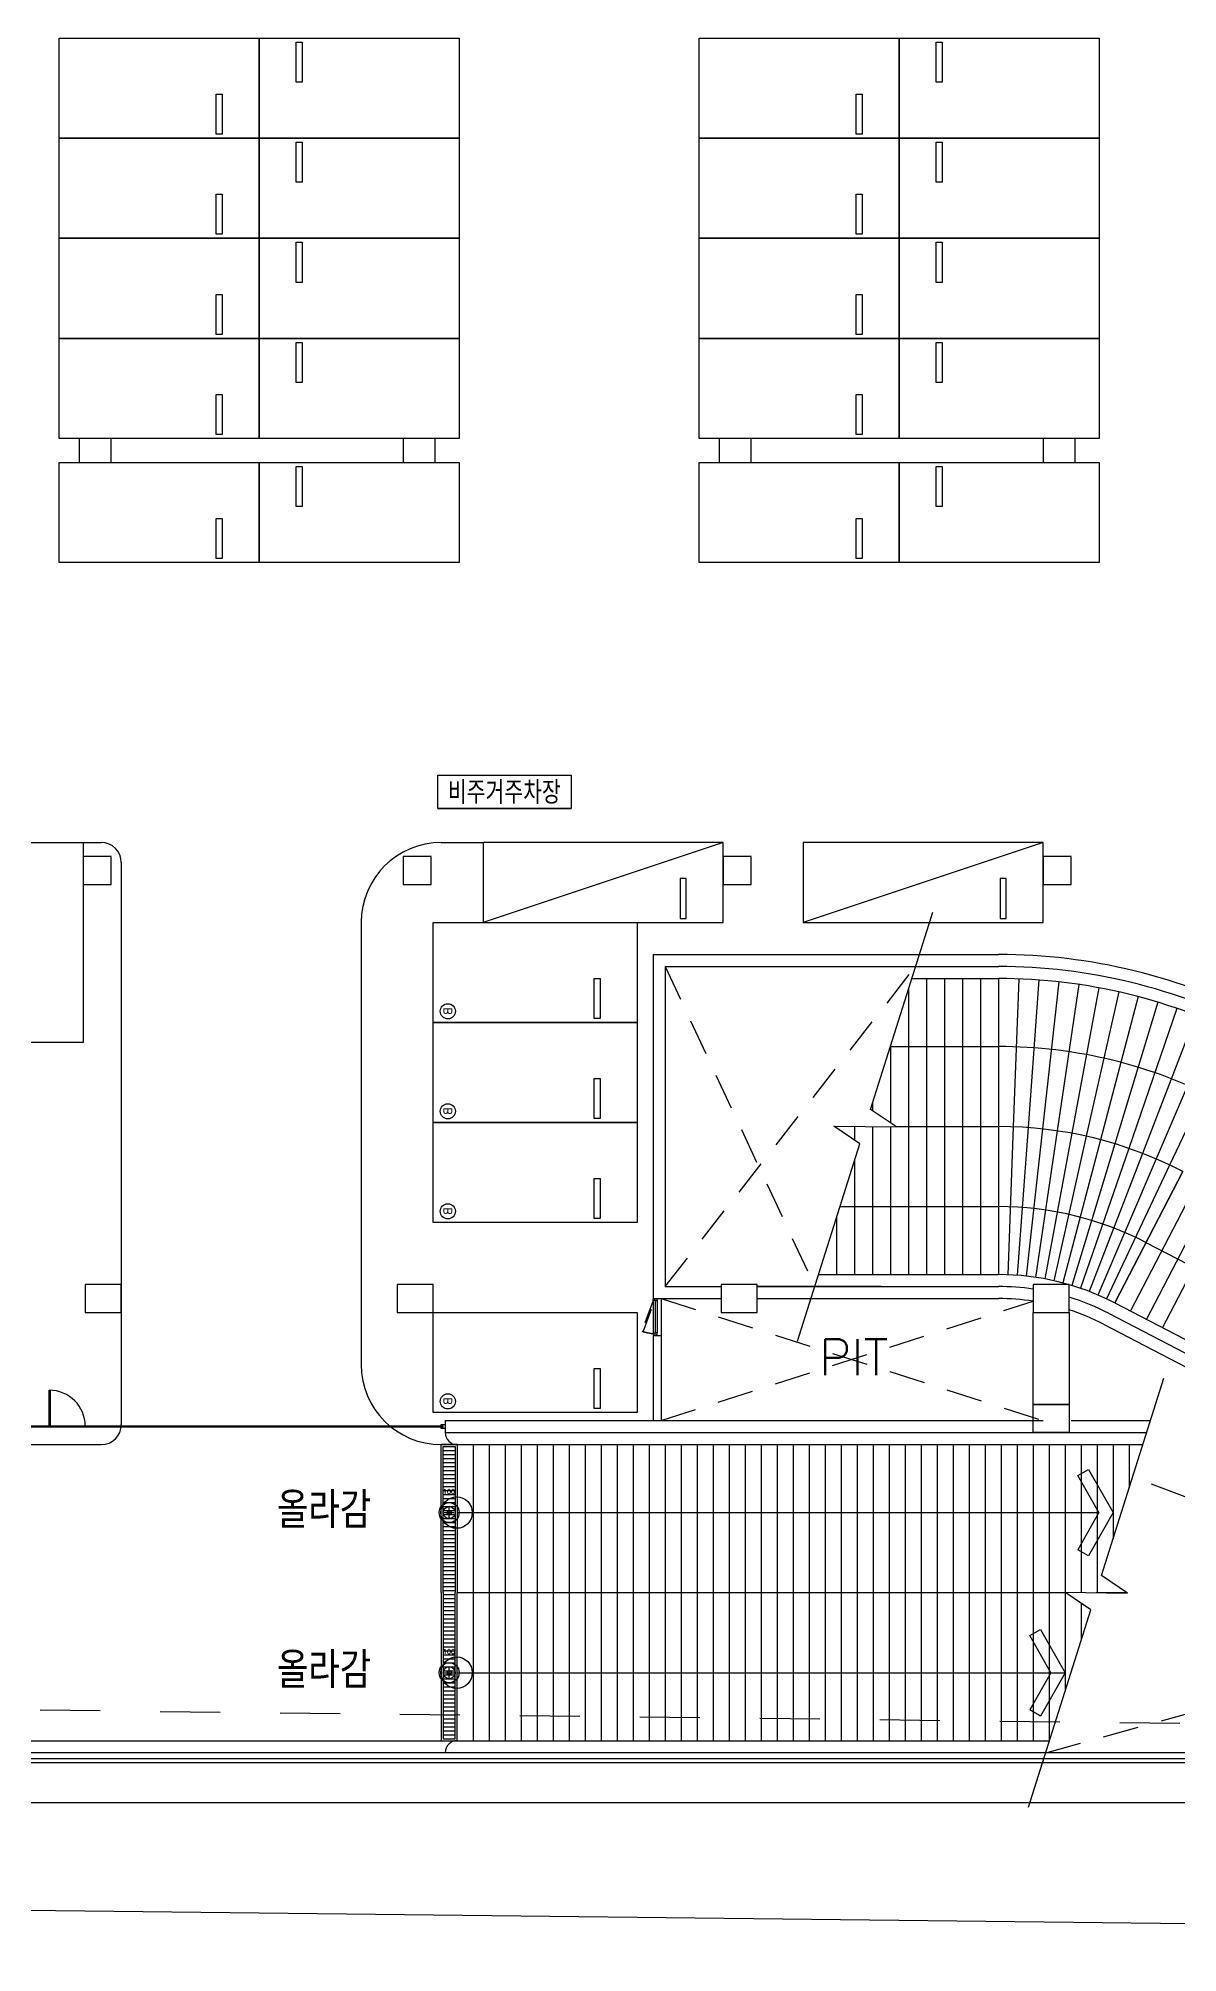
# Model space of a CAD drawing. Header units: millimetres. Extents: x -7614 to 421357, y 85218 to 341757.
# Drawn here: x 226695 to 255186, y 143778 to 191627 of the extents above; entities that cross this region are included whole.
import ezdxf
from ezdxf.enums import TextEntityAlignment as Align

# ---------------------------------------------------------------- set-up
doc = ezdxf.new("R2010")
doc.units = ezdxf.units.MM
doc.header["$LTSCALE"] = 600
doc.header["$MEASUREMENT"] = 0
for name, pattern in [('CONTINOUS', [0]), ('HID', [5, 3, -2]), ('HIDDEN', [2, 1, -1])]:
    doc.linetypes.add(name, pattern=pattern)
for name, color, linetype in [('e-plan', 9, 'CONTINUOUS'), ('e-room-box', 7, 'CONTINUOUS'), ('e-text', 6, 'CONTINUOUS')]:
    doc.layers.add(name, color=color, linetype=linetype)
doc.styles.add('kiahn', font='romans.shx', dxfattribs={"bigfont": 'cadhs.shx'})
doc.styles.add('돋움', font='Dotum.ttf')

msp = doc.modelspace()

# ---------------------------------------------------------------- linework, layer by layer
at = {"layer": 'e-plan'}
for p, q in [((227220, 189127), (227220, 191627)), ((227220, 191627), (232220, 191627)), ((232220, 191627), (232220, 189127)), ((232220, 189127), (232220, 191627)), ((232220, 191627), (237220, 191627)), ((233145, 191527), (233295, 191527)), ((233145, 190527), (233145, 191527)), ((233295, 191527), (233295, 190527)), ((237220, 191627), (237220, 189127)), ((243220, 189127), (243220, 191627)), ((243220, 191627), (248220, 191627)), ((248220, 191627), (248220, 189127)), ((248220, 189127), (248220, 191627)), ((248220, 191627), (253220, 191627)), ((249145, 191527), (249295, 191527)), ((249145, 190527), (249145, 191527)), ((249295, 191527), (249295, 190527)), ((253220, 191627), (253220, 189127)), ((233295, 190527), (233145, 190527)), ((249295, 190527), (249145, 190527)), ((231145, 189227), (231145, 190227)), ((231145, 190227), (231295, 190227)), ((231295, 190227), (231295, 189227)), ((247145, 189227), (247145, 190227)), ((247145, 190227), (247295, 190227)), ((247295, 190227), (247295, 189227)), ((227220, 186627), (227220, 189127)), ((227220, 189127), (232220, 189127)), ((232220, 189127), (227220, 189127)), ((231295, 189227), (231145, 189227)), ((232220, 189127), (232220, 186627)), ((237220, 189127), (232220, 189127)), ((232220, 186627), (232220, 189127)), ((232220, 189127), (237220, 189127)), ((233145, 189027), (233295, 189027)), ((233145, 188027), (233145, 189027)), ((233295, 189027), (233295, 188027)), ((237220, 189127), (237220, 186627)), ((243220, 186627), (243220, 189127)), ((243220, 189127), (248220, 189127)), ((248220, 189127), (243220, 189127)), ((247295, 189227), (247145, 189227)), ((248220, 189127), (248220, 186627)), ((253220, 189127), (248220, 189127)), ((248220, 186627), (248220, 189127)), ((248220, 189127), (253220, 189127)), ((249145, 189027), (249295, 189027)), ((249145, 188027), (249145, 189027)), ((249295, 189027), (249295, 188027)), ((253220, 189127), (253220, 186627)), ((231145, 186727), (231145, 187727)), ((231145, 187727), (231295, 187727)), ((231295, 187727), (231295, 186727)), ((233295, 188027), (233145, 188027)), ((247145, 186727), (247145, 187727)), ((247145, 187727), (247295, 187727)), ((247295, 187727), (247295, 186727)), ((249295, 188027), (249145, 188027)), ((227220, 184127), (227220, 186627)), ((227220, 186627), (232220, 186627)), ((232220, 186627), (227220, 186627)), ((231295, 186727), (231145, 186727)), ((232220, 186627), (232220, 184127)), ((237220, 186627), (232220, 186627)), ((232220, 184127), (232220, 186627)), ((232220, 186627), (237220, 186627)), ((237220, 186627), (237220, 184127)), ((243220, 184127), (243220, 186627)), ((243220, 186627), (248220, 186627)), ((248220, 186627), (243220, 186627)), ((247295, 186727), (247145, 186727)), ((248220, 186627), (248220, 184127)), ((253220, 186627), (248220, 186627)), ((248220, 184127), (248220, 186627)), ((248220, 186627), (253220, 186627)), ((253220, 186627), (253220, 184127)), ((233145, 186527), (233295, 186527)), ((233145, 185527), (233145, 186527)), ((233295, 186527), (233295, 185527)), ((249145, 186527), (249295, 186527)), ((249145, 185527), (249145, 186527)), ((249295, 186527), (249295, 185527)), ((231145, 184227), (231145, 185227)), ((231145, 185227), (231295, 185227)), ((231295, 185227), (231295, 184227)), ((233295, 185527), (233145, 185527)), ((247145, 184227), (247145, 185227)), ((247145, 185227), (247295, 185227)), ((247295, 185227), (247295, 184227)), ((249295, 185527), (249145, 185527)), ((231295, 184227), (231145, 184227)), ((247295, 184227), (247145, 184227)), ((232220, 184127), (227220, 184127)), ((227220, 181627), (227220, 184127)), ((227220, 184127), (232220, 184127)), ((232220, 184127), (232220, 181627)), ((237220, 184127), (232220, 184127)), ((232220, 181627), (232220, 184127)), ((232220, 184127), (237220, 184127)), ((233145, 184027), (233295, 184027)), ((233145, 183027), (233145, 184027)), ((233295, 184027), (233295, 183027)), ((237220, 184127), (237220, 181627)), ((248220, 184127), (243220, 184127)), ((243220, 181627), (243220, 184127)), ((243220, 184127), (248220, 184127)), ((248220, 184127), (248220, 181627)), ((253220, 184127), (248220, 184127)), ((248220, 181627), (248220, 184127)), ((248220, 184127), (253220, 184127)), ((249145, 184027), (249295, 184027)), ((249145, 183027), (249145, 184027)), ((249295, 184027), (249295, 183027)), ((253220, 184127), (253220, 181627)), ((233295, 183027), (233145, 183027)), ((249295, 183027), (249145, 183027)), ((231145, 181727), (231145, 182727)), ((231145, 182727), (231295, 182727)), ((231295, 182727), (231295, 181727)), ((247145, 181727), (247145, 182727)), ((247145, 182727), (247295, 182727)), ((247295, 182727), (247295, 181727)), ((232220, 181627), (227220, 181627)), ((231295, 181727), (231145, 181727)), ((237220, 181627), (232220, 181627)), ((248220, 181627), (243220, 181627)), ((247295, 181727), (247145, 181727)), ((253220, 181627), (248220, 181627)), ((227220, 178527), (227220, 181027)), ((227220, 181027), (232220, 181027)), ((232220, 181027), (232220, 178527)), ((232220, 178527), (232220, 181027)), ((232220, 181027), (237220, 181027)), ((233145, 180927), (233295, 180927)), ((233145, 179927), (233145, 180927)), ((233295, 180927), (233295, 179927)), ((237220, 181027), (237220, 178527)), ((243220, 178527), (243220, 181027)), ((243220, 181027), (248220, 181027)), ((248220, 181027), (248220, 178527)), ((248220, 178527), (248220, 181027)), ((248220, 181027), (253220, 181027)), ((249145, 180927), (249295, 180927)), ((249145, 179927), (249145, 180927)), ((249295, 180927), (249295, 179927)), ((253220, 181027), (253220, 178527)), ((233295, 179927), (233145, 179927)), ((249295, 179927), (249145, 179927)), ((231145, 178627), (231145, 179627)), ((231145, 179627), (231295, 179627)), ((231295, 179627), (231295, 178627)), ((247145, 178627), (247145, 179627)), ((247145, 179627), (247295, 179627)), ((247295, 179627), (247295, 178627)), ((232220, 178527), (227220, 178527)), ((231295, 178627), (231145, 178627)), ((237220, 178527), (232220, 178527)), ((248220, 178527), (243220, 178527)), ((247295, 178627), (247145, 178627)), ((253220, 178527), (248220, 178527)), ((225320, 171527), (227820, 171527)), ((227820, 171527), (228270, 171527)), ((227820, 171527), (227820, 166527)), ((236770, 171527), (237820, 171527)), ((243820, 171527), (237820, 169527)), ((243820, 171527), (237820, 171527)), ((237820, 171527), (237820, 169527)), ((243820, 169527), (243820, 171527)), ((251820, 171527), (245820, 169527)), ((251820, 171527), (245820, 171527)), ((245820, 171527), (245820, 169527)), ((251820, 169527), (251820, 171527)), ((228520, 171177), (227820, 171177)), ((227820, 171177), (227820, 170477)), ((228520, 170477), (228520, 171177)), ((228770, 171027), (228770, 156977)), ((236520, 171177), (235820, 171177)), ((235820, 171177), (235820, 170477)), ((236520, 170477), (236520, 171177)), ((244520, 171177), (243820, 171177)), ((243820, 171177), (243820, 170477)), ((244520, 170477), (244520, 171177)), ((252520, 171177), (251820, 171177)), ((251820, 171177), (251820, 170477)), ((252520, 170477), (252520, 171177)), ((227820, 170477), (228520, 170477)), ((235820, 170477), (236520, 170477)), ((242895, 170627), (242745, 170627)), ((242745, 170627), (242745, 169627)), ((242895, 169627), (242895, 170627)), ((243820, 170477), (244520, 170477)), ((250895, 170627), (250745, 170627)), ((250745, 170627), (250745, 169627)), ((250895, 169627), (250895, 170627)), ((251820, 170477), (252520, 170477)), ((234770, 169527), (234770, 158477)), ((236570, 167027), (236570, 169527)), ((236570, 169527), (241670, 169527)), ((237820, 169527), (243820, 169527)), ((241670, 169527), (241670, 167027)), ((242745, 169627), (242895, 169627)), ((245820, 169527), (251820, 169527)), ((247506, 164856), (249060, 169787)), ((250745, 169627), (250895, 169627)), ((242070, 168727), (250705, 168727)), ((242070, 168727), (242070, 160127)), ((240595, 167127), (240595, 168127)), ((240595, 168127), (240745, 168127)), ((240745, 168127), (240745, 167127)), ((242370, 168427), (250705, 168427)), ((242370, 168427), (242370, 160427)), ((248536, 168127), (250705, 168127)), ((241670, 167027), (236570, 167027)), ((236570, 164527), (236570, 167027)), ((236570, 167027), (241670, 167027)), ((240745, 167127), (240595, 167127)), ((241670, 167027), (241670, 164527)), ((227820, 166527), (225320, 166527)), ((248001, 166427), (250705, 166427)), ((240595, 164627), (240595, 165627)), ((240595, 165627), (240745, 165627)), ((240745, 165627), (240745, 164627)), ((240745, 164627), (240595, 164627)), ((248153, 164416), (247506, 164856)), ((236570, 162027), (236570, 164527)), ((236570, 164527), (241670, 164527)), ((241670, 164527), (236570, 164527)), ((241670, 164527), (241670, 162027)), ((247235, 163998), (246587, 164438)), ((246587, 164438), (248153, 164416)), ((245681, 159066), (247235, 163998)), ((240595, 162127), (240595, 163127)), ((240595, 163127), (240745, 163127)), ((240745, 163127), (240745, 162127)), ((246740, 162427), (250705, 162427)), ((241670, 162027), (236570, 162027)), ((240745, 162127), (240595, 162127)), ((254392, 161527), (272494, 152127)), ((228770, 160477), (227870, 160477)), ((227870, 160477), (227870, 159777)), ((228770, 159777), (228770, 160477)), ((236570, 160477), (235670, 160477)), ((235670, 160477), (235670, 159777)), ((236570, 159777), (236570, 160477)), ((242370, 160427), (243770, 160427)), ((244670, 160477), (243770, 160477)), ((243770, 160477), (243770, 159777)), ((244670, 159777), (244670, 160477)), ((244670, 160427), (250705, 160427)), ((247770, 160427), (244670, 160427)), ((246204, 160727), (250705, 160727)), ((252470, 160477), (251570, 160477)), ((251570, 160477), (251570, 159777)), ((252470, 159777), (252470, 160477)), ((242070, 160127), (243770, 160127)), ((242070, 160117), (242170, 160117)), ((242070, 160082), (242070, 160117)), ((242070, 160082), (242070, 159252)), ((242120, 160082), (242070, 160082)), ((242120, 160067), (242120, 160082)), ((242120, 160067), (242120, 159267)), ((242170, 160067), (242120, 160067)), ((242170, 160117), (242170, 160082)), ((242170, 160082), (242170, 160067)), ((242170, 160067), (242170, 159267)), ((242270, 160127), (242270, 159207)), ((242270, 160127), (242270, 159207)), ((242270, 160127), (242270, 160127)), ((244670, 160127), (250712, 160127)), ((253609, 160018), (271711, 150618)), ((227870, 159777), (228770, 159777)), ((235670, 159777), (236570, 159777)), ((236570, 157277), (236570, 159777)), ((236570, 159777), (241670, 159777)), ((241670, 159777), (241670, 157277)), ((243770, 159777), (244670, 159777)), ((251570, 159777), (252470, 159777)), ((251570, 159777), (252470, 159777)), ((251570, 157477), (251570, 159777)), ((252470, 159777), (252470, 157477)), ((253332, 159485), (257320, 157414)), ((253470, 159752), (257851, 157477)), ((242120, 159252), (242070, 159252)), ((242070, 159252), (242070, 159217)), ((242070, 159217), (242170, 159217)), ((242070, 159207), (242070, 157077)), ((242070, 159207), (242270, 159207)), ((242170, 159267), (242120, 159267)), ((242120, 159267), (242120, 159252)), ((242170, 159252), (242170, 159267)), ((242170, 159217), (242170, 159252)), ((242270, 159207), (242270, 157077)), ((240595, 157377), (240595, 158377)), ((240595, 158377), (240745, 158377)), ((240745, 158377), (240745, 157377)), ((253281, 153206), (254835, 158137)), ((226970, 156937), (226970, 157837)), ((226970, 157837), (226990, 157837)), ((226990, 157837), (226990, 156937)), ((252470, 157477), (251570, 157477)), ((241670, 157277), (236570, 157277)), ((236770, 156942), (236770, 156977)), ((236770, 156977), (236870, 156977)), ((236870, 157077), (236870, 156777)), ((236870, 157077), (251820, 157077)), ((236870, 156977), (236870, 156877)), ((240745, 157377), (240595, 157377)), ((252520, 157077), (254500, 157077)), ((219670, 156477), (228270, 156477)), ((236820, 156937), (226170, 156937)), ((236820, 156917), (226170, 156917)), ((226990, 156937), (226970, 156937)), ((236820, 156942), (236770, 156942)), ((236770, 156912), (236820, 156912)), ((236770, 156877), (236770, 156912)), ((236870, 156877), (236770, 156877)), ((237170, 156477), (236770, 156477)), ((236770, 152777), (236770, 156477)), ((236770, 156477), (237170, 156477)), ((236820, 156912), (236820, 156942)), ((236870, 156777), (254406, 156777)), ((237120, 156477), (254311, 156477)), ((237170, 156477), (237170, 152777)), ((236820, 152777), (236820, 156427)), ((236820, 156427), (237120, 156427)), ((236820, 156327), (237120, 156327)), ((236820, 156227), (237120, 156227)), ((236820, 156127), (237120, 156127)), ((236820, 156027), (237120, 156027)), ((237120, 156427), (237120, 152777)), ((236820, 155927), (237120, 155927)), ((236820, 155827), (237120, 155827)), ((236820, 155727), (237120, 155727)), ((236820, 155627), (237120, 155627)), ((236820, 155527), (237120, 155527)), ((252684, 155706), (252952, 155859)), ((253215, 154777), (252685, 155704)), ((252952, 155859), (253570, 154777)), ((236820, 155427), (237120, 155427)), ((236820, 155327), (237120, 155327)), ((236820, 155227), (237120, 155227)), ((236820, 155127), (237120, 155127)), ((236820, 155027), (237120, 155027)), ((236820, 154927), (237120, 154927)), ((236820, 154827), (237120, 154827)), ((236820, 154727), (237120, 154727)), ((236820, 154627), (237120, 154627)), ((237170, 154777), (253215, 154777)), ((253215, 154777), (252685, 153849)), ((253570, 154777), (252952, 153694)), ((236820, 154527), (237120, 154527)), ((236820, 154427), (237120, 154427)), ((236820, 154327), (237120, 154327)), ((236820, 154227), (237120, 154227)), ((236820, 154127), (237120, 154127)), ((236820, 154027), (237120, 154027)), ((236820, 153927), (237120, 153927)), ((236820, 153827), (237120, 153827)), ((236820, 153727), (237120, 153727)), ((236820, 153627), (237120, 153627)), ((252952, 153694), (252684, 153847)), ((236820, 153527), (237120, 153527)), ((236820, 153427), (237120, 153427)), ((236820, 153327), (237120, 153327)), ((236820, 153227), (237120, 153227)), ((236820, 153127), (237120, 153127)), ((253928, 152766), (253281, 153206)), ((236770, 152777), (236770, 149077)), ((236820, 153027), (237120, 153027)), ((236820, 152927), (237120, 152927)), ((236820, 152827), (237120, 152827)), ((236820, 152777), (236820, 149127)), ((236820, 152727), (237120, 152727)), ((237120, 149127), (237120, 152777)), ((237170, 149077), (237170, 152777)), ((253010, 152348), (252362, 152788)), ((252362, 152788), (253928, 152766)), ((236820, 152627), (237120, 152627)), ((236820, 152527), (237120, 152527)), ((236820, 152427), (237120, 152427)), ((236820, 152327), (237120, 152327)), ((236820, 152227), (237120, 152227)), ((251456, 147416), (253010, 152348)), ((236820, 152127), (237120, 152127)), ((236820, 152027), (237120, 152027)), ((236820, 151927), (237120, 151927)), ((236820, 151827), (237120, 151827)), ((236820, 151727), (237120, 151727)), ((251484, 151706), (251752, 151859)), ((252015, 150777), (251485, 151704)), ((251752, 151859), (252370, 150777)), ((236820, 151627), (237120, 151627)), ((236820, 151527), (237120, 151527)), ((236820, 151427), (237120, 151427)), ((236820, 151327), (237120, 151327)), ((236820, 151227), (237120, 151227)), ((236820, 151127), (237120, 151127)), ((236820, 151027), (237120, 151027)), ((236820, 150927), (237120, 150927)), ((236820, 150827), (237120, 150827)), ((236820, 150727), (237120, 150727)), ((237170, 150777), (252370, 150777)), ((252015, 150777), (251485, 149849)), ((252370, 150777), (251752, 149694)), ((236820, 150627), (237120, 150627)), ((236820, 150527), (237120, 150527)), ((236820, 150427), (237120, 150427)), ((236820, 150327), (237120, 150327)), ((236820, 150227), (237120, 150227)), ((236820, 150127), (237120, 150127)), ((236820, 150027), (237120, 150027)), ((236820, 149927), (237120, 149927)), ((236820, 149827), (237120, 149827)), ((251752, 149694), (251484, 149847)), ((236820, 149727), (237120, 149727)), ((236820, 149627), (237120, 149627)), ((236820, 149527), (237120, 149527)), ((236820, 149427), (237120, 149427)), ((236820, 149327), (237120, 149327)), ((219670, 149077), (237170, 149077)), ((236770, 149077), (237170, 149077)), ((236820, 149227), (237120, 149227)), ((236820, 149127), (237120, 149127)), ((237170, 149077), (251979, 149077)), ((323970, 148527), (193770, 148527)), ((272511, 148777), (195770, 148777)), ((272511, 148627), (195770, 148627)), ((236870, 148777), (236870, 148777)), ((322970, 147527), (192770, 147527)), ((203947, 145100), (318414, 143778))]:
    msp.add_line(p, q, dxfattribs=at)
at = {"layer": 'e-plan', "ltscale": 0.5}
for p, q in [((228520, 181627), (227720, 181627)), ((227720, 181627), (227720, 181027)), ((228520, 181027), (228520, 181627)), ((236620, 181627), (235820, 181627)), ((235820, 181627), (235820, 181027)), ((236620, 181027), (236620, 181627)), ((244520, 181627), (243720, 181627)), ((243720, 181627), (243720, 181027)), ((244520, 181027), (244520, 181627)), ((252620, 181627), (251820, 181627)), ((251820, 181627), (251820, 181027)), ((252620, 181027), (252620, 181627)), ((227720, 181027), (228520, 181027)), ((235820, 181027), (236620, 181027)), ((243720, 181027), (244520, 181027)), ((251820, 181027), (252620, 181027)), ((251570, 157477), (252470, 157477)), ((251570, 156777), (251570, 157477)), ((252470, 157477), (252470, 156777)), ((252470, 156777), (251570, 156777))]:
    msp.add_line(p, q, dxfattribs=at)
at = {"layer": 'e-plan', "linetype": 'HID', "ltscale": 0.5}
for p, q in [((242370, 160427), (248631, 168427)), ((242370, 168427), (246110, 160427)), ((242270, 160127), (251820, 157077)), ((242270, 157077), (251570, 160061)), ((272201, 148777), (254058, 155672)), ((251885, 148777), (266313, 152745))]:
    msp.add_line(p, q, dxfattribs=at)
at = {"layer": 'e-plan', "linetype": 'Continuous'}
for p, q in [((248905, 168127), (248905, 164427)), ((249355, 168127), (249355, 164427)), ((249805, 168127), (249805, 164427)), ((250255, 168127), (250255, 164427)), ((250705, 168127), (250705, 164427)), ((251210, 168117), (251074, 164420)), ((251714, 168090), (251442, 164400)), ((252216, 168043), (251808, 164366)), ((252717, 167978), (252174, 164318)), ((248455, 167870), (248455, 164427)), ((253215, 167895), (252537, 164258)), ((253709, 167793), (252898, 164183)), ((254199, 167674), (253256, 164096)), ((254685, 167536), (253610, 163996)), ((255165, 167381), (253961, 163882)), ((255639, 167208), (254307, 163756)), ((256106, 167017), (254648, 163617)), ((256567, 166810), (254984, 163465)), ((248005, 166442), (248005, 164516)), ((247555, 165014), (247555, 164822)), ((247105, 164430), (247105, 164086)), ((247555, 164424), (247555, 160727)), ((248005, 164418), (248005, 160727)), ((248137, 164427), (250705, 164427)), ((248455, 164427), (248455, 160727)), ((248905, 164427), (248905, 160727)), ((249355, 164427), (249355, 160727)), ((249805, 164427), (249805, 160727)), ((250255, 164427), (250255, 160727)), ((250705, 164427), (250705, 160727)), ((251074, 164420), (250937, 160722)), ((251442, 164400), (251169, 160710)), ((251808, 164366), (251400, 160688)), ((252174, 164318), (251630, 160658)), ((252537, 164258), (251859, 160620)), ((252898, 164183), (252087, 160573)), ((253256, 164096), (252312, 160518)), ((253610, 163996), (252535, 160455)), ((253961, 163882), (252756, 160384)), ((254307, 163756), (252974, 160304)), ((247105, 163586), (247105, 160727)), ((254648, 163617), (253189, 160216)), ((254984, 163465), (253401, 160121)), ((253609, 160018), (255314, 163302)), ((255314, 163302), (253609, 160018)), ((254008, 159810), (255713, 163094)), ((254407, 159603), (256113, 162887)), ((254807, 159396), (256512, 162679)), ((246655, 162158), (246655, 160727)), ((246205, 160730), (246205, 160727)), ((237570, 156477), (237570, 149077)), ((237970, 156477), (237970, 149077)), ((238370, 156477), (238370, 149077)), ((238770, 156477), (238770, 149077)), ((239170, 156477), (239170, 149077)), ((239570, 156477), (239570, 149077)), ((239970, 156477), (239970, 149077)), ((240370, 156477), (240370, 149077)), ((240770, 156477), (240770, 149077)), ((241170, 156477), (241170, 149077)), ((241570, 156477), (241570, 149077)), ((241970, 156477), (241970, 149077)), ((242370, 156477), (242370, 149077)), ((242770, 156477), (242770, 149077)), ((243170, 156477), (243170, 149077)), ((243570, 156477), (243570, 149077)), ((243970, 156477), (243970, 149077)), ((244370, 156477), (244370, 149077)), ((244770, 156477), (244770, 149077)), ((245170, 156477), (245170, 149077)), ((245570, 156477), (245570, 149077)), ((245970, 156477), (245970, 149077)), ((246370, 156477), (246370, 149077)), ((246770, 156477), (246770, 149077)), ((247170, 156477), (247170, 149077)), ((247570, 156477), (247570, 149077)), ((247970, 156477), (247970, 149077)), ((248370, 156477), (248370, 149077)), ((248770, 156477), (248770, 149077)), ((249170, 156477), (249170, 149077)), ((249570, 156477), (249570, 149077)), ((249970, 156477), (249970, 149077)), ((250370, 156477), (250370, 149077)), ((250770, 156477), (250770, 149077)), ((251170, 156477), (251170, 149077)), ((251570, 156477), (251570, 149077)), ((251970, 156477), (251970, 149077)), ((252370, 156477), (252370, 150317)), ((252770, 156477), (252770, 152782)), ((253170, 156477), (253170, 152776)), ((253570, 156477), (253570, 154125)), ((253970, 156477), (253970, 155395)), ((237170, 152777), (252378, 152777)), ((253145, 152777), (253912, 152777)), ((252770, 152510), (252770, 151587))]:
    msp.add_line(p, q, dxfattribs=at)
at = {"layer": 'e-plan', "linetype": 'HIDDEN'}
for p, q in [((242070, 160082), (241785, 159313)), ((241823, 159300), (242108, 160067)), ((242108, 160067), (242070, 160082)), ((241785, 159313), (241823, 159300))]:
    msp.add_line(p, q, dxfattribs=at)
at = {"layer": 'e-plan', "linetype": 'CONTINOUS'}
for p, q in [((236845, 154777), (237095, 154777)), ((236970, 154652), (236970, 154902)), ((236845, 150777), (237095, 150777)), ((236970, 150652), (236970, 150902))]:
    msp.add_line(p, q, dxfattribs=at)
at = {"layer": 'e-plan', "linetype": 'HIDDEN', "ltscale": 2.5}
msp.add_line((261238, 149439), (204005, 150099), dxfattribs=at)
at = {"layer": 'e-plan', "linetype": 'ByBlock'}
for points in [[(236920, 154810), (236920, 154827), (236937, 154827)], [(236937, 154727), (236920, 154727), (236920, 154744)], [(237004, 154827), (237020, 154827), (237020, 154810)], [(237020, 154744), (237020, 154727), (237004, 154727)], [(236920, 150810), (236920, 150827), (236937, 150827)], [(236937, 150727), (236920, 150727), (236920, 150744)], [(237004, 150827), (237020, 150827), (237020, 150810)], [(237020, 150744), (237020, 150727), (237004, 150727)]]:
    msp.add_lwpolyline(points, dxfattribs=at)
at = {"layer": 'e-plan'}
for centre, radius in [((236936, 167308), 189), ((236936, 164808), 189), ((236936, 162308), 189), ((236936, 157558), 189), ((237155, 154777), 392), ((237155, 150777), 392)]:
    msp.add_circle(centre, radius, dxfattribs=at)
at = {"layer": 'e-plan', "linetype": 'ByBlock'}
for centre, radius in [((236970, 154777), 250), ((236970, 154777), 150), ((236970, 150777), 250), ((236970, 150777), 150)]:
    msp.add_circle(centre, radius, dxfattribs=at)
at = {"layer": 'e-plan', "linetype": 'Continuous'}
for centre in [(236970, 154777), (236970, 150777)]:
    msp.add_circle(centre, 50, dxfattribs=at)
at = {"layer": 'e-plan'}
for centre, radius, start, end in [((228270, 171027), 500, 0, 90), ((236770, 169527), 2000, 90, 180), ((250705, 154427), 14300, 62.5589, 90), ((250705, 154427), 14000, 62.5589, 90), ((250705, 154427), 13700, 62.5589, 90), ((250705, 154427), 12000, 62.5589, 90), ((250705, 154427), 8000, 62.5589, 90), ((250705, 154427), 6300, 62.5589, 90), ((250705, 154427), 6000, 81.7115, 90), ((250705, 154427), 5700, 81.272, 90), ((250705, 154427), 6000, 62.5589, 72.8931), ((250705, 154427), 5700, 62.5589, 71.9626), ((236770, 158477), 2000, 180, 270), ((226970, 156937), 900, 0, 90), ((228270, 156977), 500, 270, 0), ((237170, 156777), 300, 180, 270), ((237170, 148777), 300, 90, 180)]:
    msp.add_arc(centre, radius, start, end, dxfattribs=at)
at = {"layer": 'e-plan', "linetype": 'Continuous'}
msp.add_arc((250705, 154427), 10000, 62.5589, 90, dxfattribs=at)
at = {"layer": 'e-plan', "linetype": 'HIDDEN'}
msp.add_arc((242328, 161231), 1996, 255.3415, 262.5948, dxfattribs=at)
at = {"layer": 'e-room-box'}
for p, q in [((236684, 173212), (240017, 173212)), ((236684, 172379), (236684, 173212)), ((240017, 173212), (240017, 172379)), ((236684, 172379), (240017, 172379)), ((240017, 172379), (236684, 172379))]:
    msp.add_line(p, q, dxfattribs=at)

# ---------------------------------------------------------------- texts
at = {"layer": 'e-plan', "style": 'kiahn', "text_generation_flag": 4}
for p in [(237037, 167407), (237037, 164907), (237037, 162407), (237037, 157657)]:
    msp.add_text('B', height=200, rotation=270, dxfattribs=at).set_placement(p)
at = {"layer": 'e-plan', "style": 'kiahn'}
msp.add_text('PIT', height=900, dxfattribs=at).set_placement((247951, 158214), align=Align.RIGHT)
for p in [(232662, 154389), (232662, 150389)]:
    msp.add_text('올라감', height=900, dxfattribs=at).set_placement(p)
for p in [(236963, 155304), (236963, 151304)]:
    msp.add_text('100', height=120, dxfattribs=at).set_placement(p, align=Align.MIDDLE_CENTER)
at = {"layer": 'e-text', "style": '돋움', "width": 0.75}
msp.add_text('비주거주차장', height=500, dxfattribs=at).set_placement((238350, 172796), align=Align.MIDDLE_CENTER)

doc.saveas('drawing.dxf')
